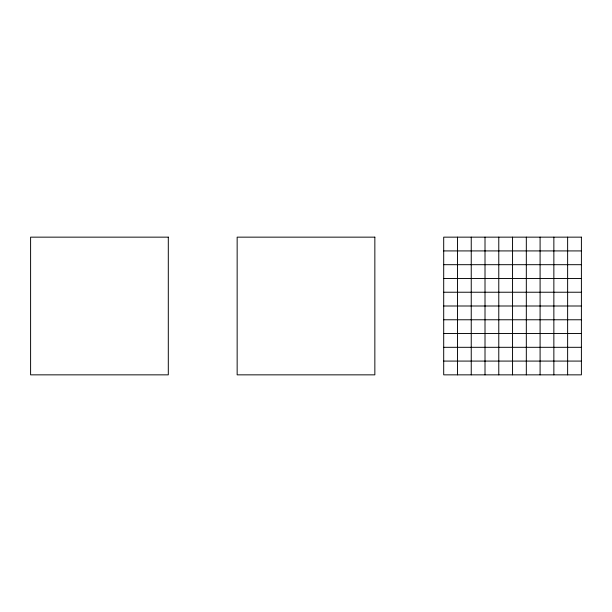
<?xml version="1.0" encoding="UTF-8"?>
<svg xmlns="http://www.w3.org/2000/svg" width="612" height="612" viewBox="0 0 612 612"><rect width="100%" height="100%" fill="white"/><g stroke="black" fill="none" stroke-linecap="round" stroke-linejoin="round"><path stroke-width="0.92" d="M443.7 250.92L581.4 250.92M443.7 264.69L581.4 264.69M443.7 278.46L581.4 278.46M443.7 292.23L581.4 292.23M443.7 306L581.4 306M443.7 319.77L581.4 319.77M443.7 333.54L581.4 333.54M443.7 347.31L581.4 347.31M443.7 361.08L581.4 361.08M567.63 237.15L567.63 374.85M553.86 237.15L553.86 374.85M540.09 237.15L540.09 374.85M526.32 237.15L526.32 374.85M512.55 237.15L512.55 374.85M498.78 237.15L498.78 374.85M485.01 237.15L485.01 374.85M471.24 237.15L471.24 374.85M457.47 237.15L457.47 374.85M168.3 237.15L30.6 237.15L30.6 374.85L168.3 374.85L168.3 237.15M374.85 237.15L237.15 237.15L237.15 374.85L374.85 374.85L374.85 237.15M581.4 237.15L443.7 237.15L443.7 374.85L581.4 374.85L581.4 237.15"/></g></svg>
